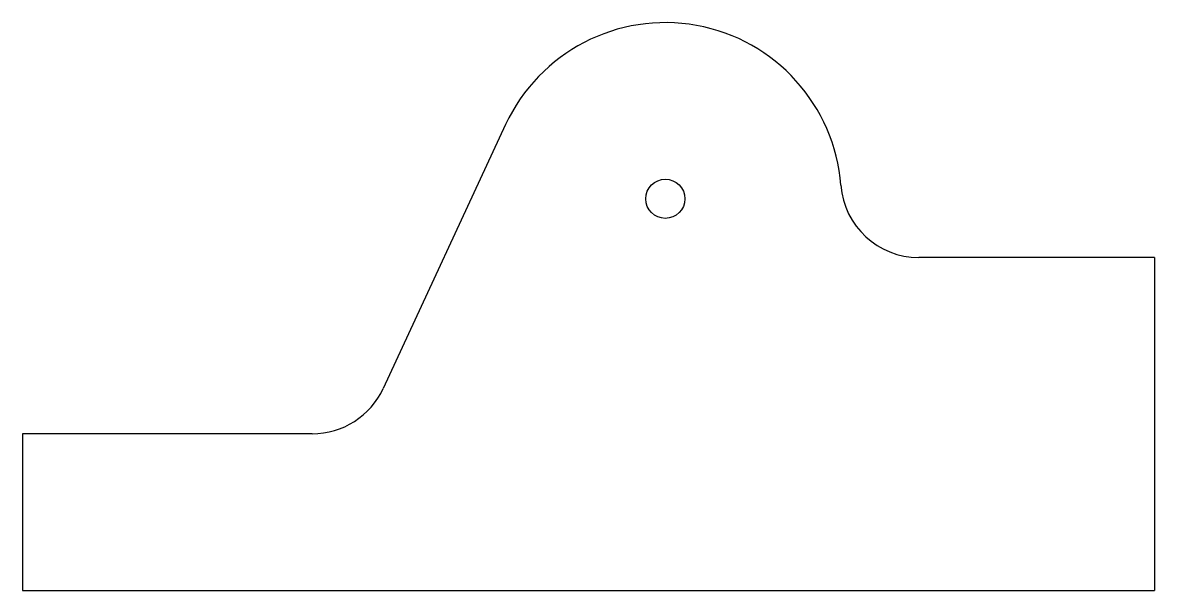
# Model space of a CAD drawing. Extents: x 172 to 462, y 49 to 194.
import ezdxf

# ---------------------------------------------------------------- set-up
doc = ezdxf.new("R2010")
doc.units = 0
doc.layers.get('0').update_dxf_attribs({"linetype": 'CONTINUOUS'})

msp = doc.modelspace()

# ---------------------------------------------------------------- linework, layer by layer
at = {"color": 7, "linetype": 'CONTINUOUS'}
for p, q in [((295.69, 167.77), (264.41, 100.39)), ((461.51, 133.82), (401.31, 133.82)), ((461.51, 133.82), (461.51, 48.82)), ((245.18, 88.82), (172.24, 88.82)), ((246.27, 88.82), (245.18, 88.82)), ((172.24, 48.82), (461.51, 48.82))]:
    msp.add_line(p, q, dxfattribs=at)
msp.add_line((172.24, 88.82), (172.24, 48.82))
msp.add_circle((336.51, 148.82), 5, dxfattribs=at)
for centre, radius, start, end in [((336.51, 148.82), 45, 4.4117, 155.0967), ((401.31, 153.82), 20, 184.4117, 270), ((246.27, 108.82), 20, 270, 335.0967)]:
    msp.add_arc(centre, radius, start, end, dxfattribs=at)

doc.saveas('drawing.dxf')
